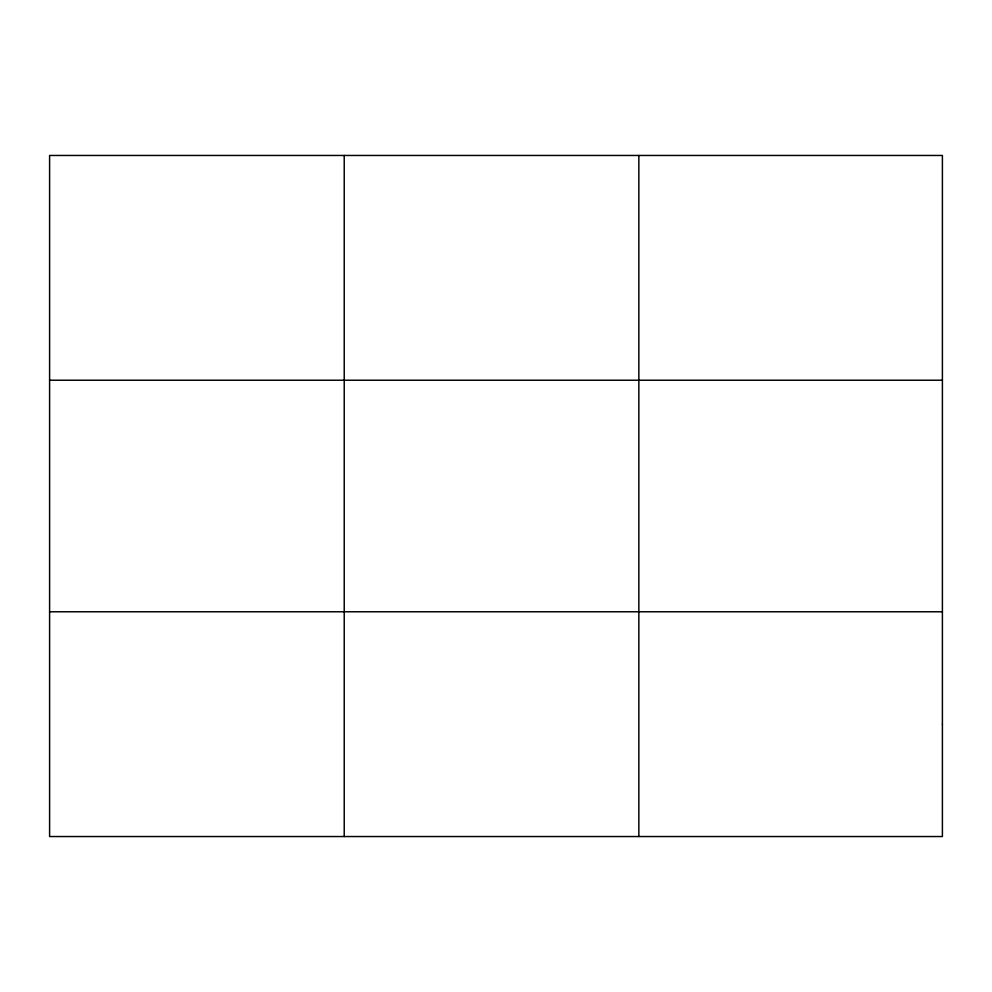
<?xml version="1.0" encoding="UTF-8"?>
<svg xmlns="http://www.w3.org/2000/svg" width="992" height="992" viewBox="0 0 992 992"><rect width="100%" height="100%" fill="white"/><g stroke="black" fill="none" stroke-linecap="round" stroke-linejoin="round"><path stroke-width="1.49" d="M344.224 836.541L344.224 155.459M638.848 836.541L638.848 155.459M49.6 380.221L942.4 380.221M49.6 611.779L942.4 611.779M942.4 724.16L942.4 836.541L49.6 836.541L49.6 155.459L942.4 155.459L942.4 724.16"/></g></svg>
